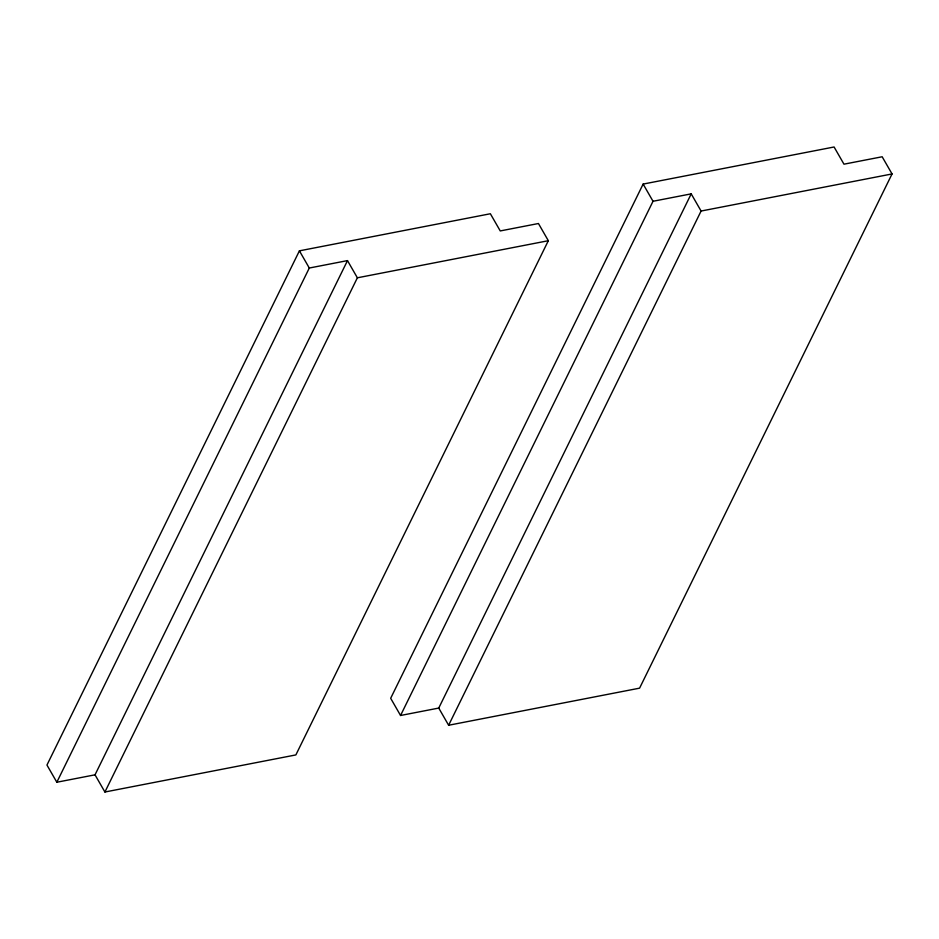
<?xml version="1.0" encoding="UTF-8"?>
<svg xmlns="http://www.w3.org/2000/svg" width="939" height="939" viewBox="0 0 939 939"><rect width="100%" height="100%" fill="white"/><g stroke="black" fill="none" stroke-linecap="round" stroke-linejoin="round"><path stroke-width="1.41" d="M104.91 792.011L295.867 754.921L548.329 240.713L538.446 223.517L500.252 230.935L490.369 213.752L299.412 250.842L46.95 765.05L56.833 782.234L95.027 774.816L347.489 260.608L357.372 277.803L104.91 792.011L95.027 774.816M56.833 782.234L309.295 268.026L347.489 260.608M448.631 725.248L639.588 688.158L892.05 173.95L882.167 156.766L843.973 164.184L834.09 146.989L643.133 184.079L390.671 698.287L400.554 715.483L438.748 708.065L691.21 193.857L701.093 211.04L448.631 725.248L438.748 708.065M400.554 715.483L653.016 201.275L691.21 193.857M357.372 277.803L548.329 240.713M701.093 211.04L892.05 173.95M643.133 184.079L653.016 201.275M299.412 250.842L309.295 268.026"/></g></svg>
